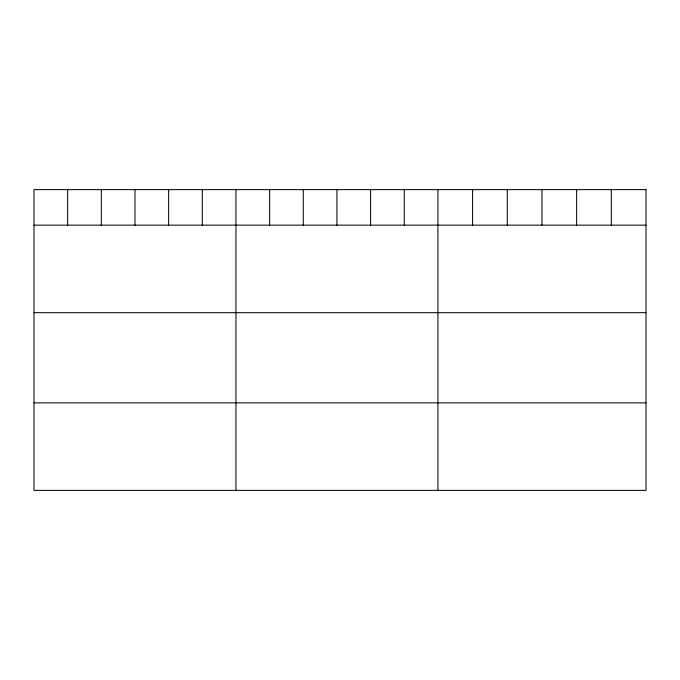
<?xml version="1.0" encoding="UTF-8"?>
<svg xmlns="http://www.w3.org/2000/svg" width="680" height="680" viewBox="0 0 680 680"><rect width="100%" height="100%" fill="white"/><g stroke="black" fill="none" stroke-linecap="round" stroke-linejoin="round"><path stroke-width="1.02" d="M34 225.156L646 225.156M34 312.69L646 312.69M34 402.866L646 402.866M611.32 189.609L611.32 225.156M576.64 189.609L576.64 225.156M541.96 189.609L541.96 225.156M507.28 189.609L507.28 225.156M472.6 189.609L472.6 225.156M437.92 189.609L437.92 490.39M404.26 189.609L404.26 225.156M370.6 189.609L370.6 225.156M336.94 189.609L336.94 225.156M303.28 189.609L303.28 225.156M269.62 189.609L269.62 225.156M235.96 189.609L235.96 490.39M202.3 189.609L202.3 225.156M168.64 189.609L168.64 225.156M134.98 189.609L134.98 225.156M101.32 189.609L101.32 225.156M67.66 189.609L67.66 225.156M646 189.609L34 189.609L34 490.39L646 490.39L646 189.609"/></g></svg>
